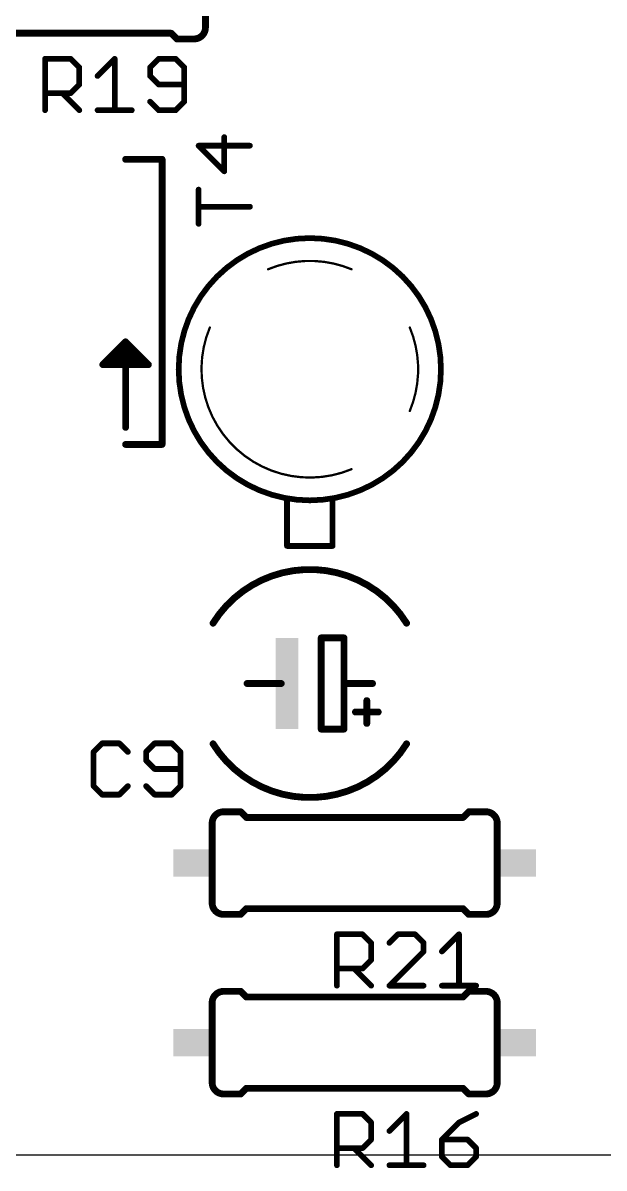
# Model space of a CAD drawing. Extents: x 0 to 70, y -10.8 to 60.8.
# Drawn here: x 44.11 to 57.05, y -0.29 to 25.21 of the extents above; entities that cross this region are included whole.
import ezdxf

# ---------------------------------------------------------------- set-up
doc = ezdxf.new("R2010")
doc.units = 0
for name, color, linetype in [('20', 7, 'CONTINUOUS'), ('21', 253, 'CONTINUOUS'), ('25', 253, 'CONTINUOUS')]:
    doc.layers.add(name, color=color, linetype=linetype)

# ---------------------------------------------------------------- blocks, each defined once
blk = doc.blocks.new('RECT')
blk.add_solid([(-0.5, -0.5), (0.5, -0.5), (-0.5, 0.5), (0.5, 0.5)])

msp = doc.modelspace()

# ---------------------------------------------------------------- linework, layer by layer
at = {"layer": '20'}
msp.add_line((0, 0), (70, 0), dxfattribs=at)
at = {"layer": '21'}
for points, const_width in [([(48.175, 26.889), (48.175, 25.111)], 0.1524), ([(42.587, 24.984), (47.413, 24.984)], 0.1524), ([(47.413, 24.984), (47.54, 24.857)], 0.1524), ([(47.921, 24.857), (47.54, 24.857)], 0.1524), ([(47.2098, 22.175), (46.397, 22.175)], 0.1524), ([(47.2098, 15.825), (47.2098, 22.175)], 0.1524), ([(46.397, 18.111), (46.27, 17.984)], 0.1524), ([(46.397, 18.111), (46.524, 17.984)], 0.1524), ([(46.397, 18.111), (46.397, 17.73)], 0.1524), ([(46.143, 17.857), (46.016, 17.73)], 0.1524), ([(46.27, 17.984), (46.143, 17.857)], 0.1524), ([(46.651, 17.857), (46.143, 17.857)], 0.1524), ([(46.524, 17.984), (46.27, 17.984)], 0.1524), ([(46.524, 17.984), (46.651, 17.857)], 0.1524), ([(46.651, 17.857), (46.778, 17.73)], 0.1524), ([(46.016, 17.73), (45.889, 17.603)], 0.1524), ([(45.889, 17.603), (46.905, 17.603)], 0.1524), ([(46.397, 17.73), (46.016, 17.73)], 0.1524), ([(46.397, 17.73), (46.397, 16.206)], 0.1524), ([(46.778, 17.73), (46.397, 17.73)], 0.1524), ([(46.905, 17.603), (46.778, 17.73)], 0.1524), ([(46.397, 15.825), (47.2098, 15.825)], 0.1524), ([(49.992, 13.563), (49.992, 14.6235)], 0.127), ([(51.008, 13.563), (51.008, 14.6235)], 0.127), ([(51.008, 13.563), (49.992, 13.563)], 0.127), ([(51.262, 11.516), (50.754, 11.516)], 0.1524), ([(50.754, 11.516), (50.754, 9.484)], 0.1524), ([(51.262, 10.5), (51.262, 11.516)], 0.1524), ([(49.865, 10.5), (49.103, 10.5)], 0.1524), ([(51.897, 10.5), (51.262, 10.5)], 0.1524), ([(51.262, 9.484), (51.262, 10.5)], 0.1524), ([(51.77, 10.119), (51.77, 9.611)], 0.1524), ([(52.024, 9.865), (51.516, 9.865)], 0.1524), ([(50.754, 9.484), (51.262, 9.484)], 0.1524), ([(48.579, 7.643), (48.96, 7.643)], 0.1524), ([(49.087, 7.516), (48.96, 7.643)], 0.1524), ([(53.913, 7.516), (54.04, 7.643)], 0.1524), ([(54.421, 7.643), (54.04, 7.643)], 0.1524), ([(48.325, 7.389), (48.325, 5.611)], 0.1524), ([(49.087, 7.516), (53.913, 7.516)], 0.1524), ([(54.675, 7.389), (54.675, 5.611)], 0.1524), ([(48.579, 5.357), (48.96, 5.357)], 0.1524), ([(49.087, 5.484), (48.96, 5.357)], 0.1524), ([(49.087, 5.484), (53.913, 5.484)], 0.1524), ([(53.913, 5.484), (54.04, 5.357)], 0.1524), ([(54.421, 5.357), (54.04, 5.357)], 0.1524), ([(48.579, 3.643), (48.96, 3.643)], 0.1524), ([(49.087, 3.516), (48.96, 3.643)], 0.1524), ([(49.087, 3.516), (53.913, 3.516)], 0.1524), ([(53.913, 3.516), (54.04, 3.643)], 0.1524), ([(54.421, 3.643), (54.04, 3.643)], 0.1524), ([(48.325, 3.389), (48.325, 1.611)], 0.1524), ([(54.675, 3.389), (54.675, 1.611)], 0.1524), ([(49.087, 1.484), (48.96, 1.357)], 0.1524), ([(49.087, 1.484), (53.913, 1.484)], 0.1524), ([(53.913, 1.484), (54.04, 1.357)], 0.1524), ([(48.579, 1.357), (48.96, 1.357)], 0.1524), ([(54.421, 1.357), (54.04, 1.357)], 0.1524)]:
    msp.add_lwpolyline(points, dxfattribs=dict(at, const_width=const_width))
for points, const_width in [([(47.4399, 25.0109, 1), (47.3861, 24.9571)], 0.0762), ([(47.413, 24.9459, 1), (47.413, 25.0221)], 0.0762), ([(47.921, 24.857, 0.4142), (48.175, 25.111)], 0.1524), ([(48.2131, 25.111, 1), (48.1369, 25.111)], 0.0762), ([(48.1369, 25.111, 1), (48.2131, 25.111)], 0.0762), ([(47.54, 24.8951, 1), (47.54, 24.8189)], 0.0762), ([(47.5131, 24.8301, 1), (47.5669, 24.8839)], 0.0762), ([(47.921, 24.8951, 1), (47.921, 24.8189)], 0.0762), ([(47.921, 24.8189, 1), (47.921, 24.8951)], 0.0762), ([(46.397, 22.2131, 1), (46.397, 22.1369)], 0.0762), ([(47.2479, 22.175, 1), (47.1717, 22.175)], 0.0762), ([(47.2098, 22.1369, 1), (47.2098, 22.2131)], 0.0762), ([(50.5, 14.579, 1), (50.5, 20.421, 1), (50.5, 14.579)], 0.127), ([(51.4289, 19.727, 0.2002), (49.5711, 19.727)], 0.0508), ([(49.5662, 19.7387, 1), (49.576, 19.7153)], 0.0254), ([(51.424, 19.7153, 1), (51.4338, 19.7387)], 0.0254), ([(48.2729, 18.429, 0.67), (51.4289, 15.273)], 0.0508), ([(48.2846, 18.4241, 1), (48.2612, 18.4339)], 0.0254), ([(52.727, 16.5711, 0.2002), (52.727, 18.4289)], 0.0508), ([(52.7387, 18.4338, 1), (52.7153, 18.424)], 0.0254), ([(46.4351, 18.111, 1), (46.3589, 18.111)], 0.0762), ([(46.4239, 18.1379, 1), (46.3701, 18.0841)], 0.0762), ([(46.4239, 18.0841, 1), (46.3701, 18.1379)], 0.0762), ([(46.143, 17.8951, 1), (46.143, 17.8189)], 0.0762), ([(46.1161, 17.8839, 1), (46.1699, 17.8301)], 0.0762), ([(46.1699, 17.8301, 1), (46.1161, 17.8839)], 0.0762), ([(46.27, 18.0221, 1), (46.27, 17.9459)], 0.0762), ([(46.2431, 18.0109, 1), (46.2969, 17.9571)], 0.0762), ([(46.2969, 17.9571, 1), (46.2431, 18.0109)], 0.0762), ([(46.5509, 18.0109, 1), (46.4971, 17.9571)], 0.0762), ([(46.4971, 17.9571, 1), (46.5509, 18.0109)], 0.0762), ([(46.524, 17.9459, 1), (46.524, 18.0221)], 0.0762), ([(46.6779, 17.8839, 1), (46.6241, 17.8301)], 0.0762), ([(46.6241, 17.8301, 1), (46.6779, 17.8839)], 0.0762), ([(46.651, 17.8189, 1), (46.651, 17.8951)], 0.0762), ([(45.889, 17.6411, 1), (45.889, 17.5649)], 0.0762), ([(45.8621, 17.6299, 1), (45.9159, 17.5761)], 0.0762), ([(46.016, 17.7681, 1), (46.016, 17.6919)], 0.0762), ([(45.9891, 17.7569, 1), (46.0429, 17.7031)], 0.0762), ([(46.0429, 17.7031, 1), (45.9891, 17.7569)], 0.0762), ([(46.4351, 17.73, 1), (46.3589, 17.73)], 0.0762), ([(46.397, 17.7681, 1), (46.397, 17.6919)], 0.0762), ([(46.3589, 17.73, 1), (46.4351, 17.73)], 0.0762), ([(46.397, 17.6919, 1), (46.397, 17.7681)], 0.0762), ([(46.8049, 17.7569, 1), (46.7511, 17.7031)], 0.0762), ([(46.7511, 17.7031, 1), (46.8049, 17.7569)], 0.0762), ([(46.778, 17.6919, 1), (46.778, 17.7681)], 0.0762), ([(46.8781, 17.5761, 1), (46.9319, 17.6299)], 0.0762), ([(46.905, 17.5649, 1), (46.905, 17.6411)], 0.0762), ([(52.7153, 16.576, 1), (52.7387, 16.5662)], 0.0254), ([(46.3589, 16.206, 1), (46.4351, 16.206)], 0.0762), ([(46.397, 15.8631, 1), (46.397, 15.7869)], 0.0762), ([(47.1717, 15.825, 1), (47.2479, 15.825)], 0.0762), ([(47.2098, 15.7869, 1), (47.2098, 15.8631)], 0.0762), ([(51.4338, 15.2613, 1), (51.424, 15.2847)], 0.0254), ([(50.0238, 14.6235, 1), (49.9603, 14.6235)], 0.0635), ([(51.0398, 14.6235, 1), (50.9763, 14.6235)], 0.0635), ([(49.992, 13.5948, 1), (49.992, 13.5312)], 0.0635), ([(49.9603, 13.563, 1), (50.0238, 13.563)], 0.0635), ([(50.9763, 13.563, 1), (51.0398, 13.563)], 0.0635), ([(51.008, 13.5312, 1), (51.008, 13.5948)], 0.0635), ([(52.6557, 11.8432, 0.5551), (48.3443, 11.8432)], 0.1524), ([(48.312, 11.8633, 1), (48.3766, 11.8231)], 0.0762), ([(52.6234, 11.8231, 1), (52.688, 11.8633)], 0.0762), ([(50.754, 11.5541, 1), (50.754, 11.4779)], 0.0762), ([(50.7921, 11.516, 1), (50.7159, 11.516)], 0.0762), ([(51.3001, 11.516, 1), (51.2239, 11.516)], 0.0762), ([(51.262, 11.4779, 1), (51.262, 11.5541)], 0.0762), ([(49.103, 10.5381, 1), (49.103, 10.4619)], 0.0762), ([(49.865, 10.4619, 1), (49.865, 10.5381)], 0.0762), ([(51.262, 10.5381, 1), (51.262, 10.4619)], 0.0762), ([(51.3001, 10.5, 1), (51.2239, 10.5)], 0.0762), ([(51.2239, 10.5, 1), (51.3001, 10.5)], 0.0762), ([(51.897, 10.4619, 1), (51.897, 10.5381)], 0.0762), ([(51.8081, 10.119, 1), (51.7319, 10.119)], 0.0762), ([(51.516, 9.9031, 1), (51.516, 9.8269)], 0.0762), ([(52.024, 9.8269, 1), (52.024, 9.9031)], 0.0762), ([(50.754, 9.5221, 1), (50.754, 9.4459)], 0.0762), ([(50.7159, 9.484, 1), (50.7921, 9.484)], 0.0762), ([(51.2239, 9.484, 1), (51.3001, 9.484)], 0.0762), ([(51.262, 9.4459, 1), (51.262, 9.5221)], 0.0762), ([(51.7319, 9.611, 1), (51.8081, 9.611)], 0.0762), ([(48.3443, 9.1568, 0.5551), (52.6557, 9.1568)], 0.1524), ([(48.3766, 9.1769, 1), (48.312, 9.1367)], 0.0762), ([(52.688, 9.1367, 1), (52.6234, 9.1769)], 0.0762), ([(48.579, 7.643, 0.4142), (48.325, 7.389)], 0.1524), ([(48.579, 7.6811, 1), (48.579, 7.6049)], 0.0762), ([(48.579, 7.6049, 1), (48.579, 7.6811)], 0.0762), ([(48.9869, 7.6699, 1), (48.9331, 7.6161)], 0.0762), ([(48.96, 7.6049, 1), (48.96, 7.6811)], 0.0762), ([(54.04, 7.6811, 1), (54.04, 7.6049)], 0.0762), ([(54.0669, 7.6161, 1), (54.0131, 7.6699)], 0.0762), ([(54.675, 7.389, 0.4142), (54.421, 7.643)], 0.1524), ([(54.421, 7.6811, 1), (54.421, 7.6049)], 0.0762), ([(54.421, 7.6049, 1), (54.421, 7.6811)], 0.0762), ([(48.3631, 7.389, 1), (48.2869, 7.389)], 0.0762), ([(48.2869, 7.389, 1), (48.3631, 7.389)], 0.0762), ([(49.087, 7.5541, 1), (49.087, 7.4779)], 0.0762), ([(49.0601, 7.4891, 1), (49.1139, 7.5429)], 0.0762), ([(53.8861, 7.5429, 1), (53.9399, 7.4891)], 0.0762), ([(53.913, 7.4779, 1), (53.913, 7.5541)], 0.0762), ([(54.7131, 7.389, 1), (54.6369, 7.389)], 0.0762), ([(54.6369, 7.389, 1), (54.7131, 7.389)], 0.0762), ([(48.325, 5.611, 0.4142), (48.579, 5.357)], 0.1524), ([(48.3631, 5.611, 1), (48.2869, 5.611)], 0.0762), ([(48.2869, 5.611, 1), (48.3631, 5.611)], 0.0762), ([(54.421, 5.357, 0.4142), (54.675, 5.611)], 0.1524), ([(54.7131, 5.611, 1), (54.6369, 5.611)], 0.0762), ([(54.6369, 5.611, 1), (54.7131, 5.611)], 0.0762), ([(48.579, 5.3951, 1), (48.579, 5.3189)], 0.0762), ([(48.579, 5.3189, 1), (48.579, 5.3951)], 0.0762), ([(48.9331, 5.3839, 1), (48.9869, 5.3301)], 0.0762), ([(48.96, 5.3189, 1), (48.96, 5.3951)], 0.0762), ([(49.087, 5.5221, 1), (49.087, 5.4459)], 0.0762), ([(49.1139, 5.4571, 1), (49.0601, 5.5109)], 0.0762), ([(53.9399, 5.5109, 1), (53.8861, 5.4571)], 0.0762), ([(53.913, 5.4459, 1), (53.913, 5.5221)], 0.0762), ([(54.04, 5.3951, 1), (54.04, 5.3189)], 0.0762), ([(54.0131, 5.3301, 1), (54.0669, 5.3839)], 0.0762), ([(54.421, 5.3951, 1), (54.421, 5.3189)], 0.0762), ([(54.421, 5.3189, 1), (54.421, 5.3951)], 0.0762), ([(48.579, 3.643, 0.4142), (48.325, 3.389)], 0.1524), ([(48.579, 3.6811, 1), (48.579, 3.6049)], 0.0762), ([(48.579, 3.6049, 1), (48.579, 3.6811)], 0.0762), ([(48.9869, 3.6699, 1), (48.9331, 3.6161)], 0.0762), ([(48.96, 3.6049, 1), (48.96, 3.6811)], 0.0762), ([(49.087, 3.5541, 1), (49.087, 3.4779)], 0.0762), ([(49.0601, 3.4891, 1), (49.1139, 3.5429)], 0.0762), ([(53.8861, 3.5429, 1), (53.9399, 3.4891)], 0.0762), ([(53.913, 3.4779, 1), (53.913, 3.5541)], 0.0762), ([(54.04, 3.6811, 1), (54.04, 3.6049)], 0.0762), ([(54.0669, 3.6161, 1), (54.0131, 3.6699)], 0.0762), ([(54.675, 3.389, 0.4142), (54.421, 3.643)], 0.1524), ([(54.421, 3.6811, 1), (54.421, 3.6049)], 0.0762), ([(54.421, 3.6049, 1), (54.421, 3.6811)], 0.0762), ([(48.3631, 3.389, 1), (48.2869, 3.389)], 0.0762), ([(48.2869, 3.389, 1), (48.3631, 3.389)], 0.0762), ([(54.7131, 3.389, 1), (54.6369, 3.389)], 0.0762), ([(54.6369, 3.389, 1), (54.7131, 3.389)], 0.0762), ([(48.325, 1.611, 0.4142), (48.579, 1.357)], 0.1524), ([(48.3631, 1.611, 1), (48.2869, 1.611)], 0.0762), ([(48.2869, 1.611, 1), (48.3631, 1.611)], 0.0762), ([(49.087, 1.5221, 1), (49.087, 1.4459)], 0.0762), ([(49.1139, 1.4571, 1), (49.0601, 1.5109)], 0.0762), ([(53.9399, 1.5109, 1), (53.8861, 1.4571)], 0.0762), ([(53.913, 1.4459, 1), (53.913, 1.5221)], 0.0762), ([(54.421, 1.357, 0.4142), (54.675, 1.611)], 0.1524), ([(54.7131, 1.611, 1), (54.6369, 1.611)], 0.0762), ([(54.6369, 1.611, 1), (54.7131, 1.611)], 0.0762), ([(48.579, 1.3951, 1), (48.579, 1.3189)], 0.0762), ([(48.579, 1.3189, 1), (48.579, 1.3951)], 0.0762), ([(48.9331, 1.3839, 1), (48.9869, 1.3301)], 0.0762), ([(48.96, 1.3189, 1), (48.96, 1.3951)], 0.0762), ([(54.04, 1.3951, 1), (54.04, 1.3189)], 0.0762), ([(54.0131, 1.3301, 1), (54.0669, 1.3839)], 0.0762), ([(54.421, 1.3951, 1), (54.421, 1.3189)], 0.0762), ([(54.421, 1.3189, 1), (54.421, 1.3951)], 0.0762)]:
    msp.add_lwpolyline(points, format="xyb", dxfattribs=dict(at, const_width=const_width))
at = {"layer": '25', "const_width": 0.0635}
for points in [[(44.6352, 24.4134, 1), (44.5716, 24.4134)], [(44.6034, 24.4452, 1), (44.6034, 24.3817)], [(45.1977, 24.4359, 1), (45.1529, 24.3909)], [(45.1753, 24.3817, 1), (45.1753, 24.4452)], [(45.3978, 24.2228, 1), (45.3342, 24.2228)], [(45.3436, 24.2003, 1), (45.3884, 24.2453)], [(46.1858, 24.4134, 1), (46.1223, 24.4134)], [(46.1765, 24.3909, 1), (46.1315, 24.4359)], [(46.9195, 24.2453, 1), (46.9645, 24.2003)], [(46.9738, 24.2228, 1), (46.9102, 24.2228)], [(47.1326, 24.4452, 1), (47.1326, 24.3817)], [(47.1551, 24.3909, 1), (47.1101, 24.4359)], [(47.5363, 24.4359, 1), (47.4915, 24.3909)], [(47.5139, 24.3817, 1), (47.5139, 24.4452)], [(47.7364, 24.2228, 1), (47.6728, 24.2228)], [(47.6822, 24.2003, 1), (47.727, 24.2453)], [(45.7502, 24.0546, 1), (45.7952, 24.0096)], [(46.9645, 24.0545, 1), (46.9195, 24.0097)], [(46.9102, 24.0321, 1), (46.9738, 24.0321)], [(45.3342, 23.8414, 1), (45.3978, 23.8414)], [(45.3884, 23.8189, 1), (45.3436, 23.8639)], [(47.1326, 23.8731, 1), (47.1326, 23.8097)], [(47.1101, 23.819, 1), (47.1551, 23.8638)], [(47.7046, 23.8097, 1), (47.7046, 23.8731)], [(44.6034, 23.6825, 1), (44.6034, 23.6191)], [(45.0072, 23.6733, 1), (44.9622, 23.6283)], [(45.1529, 23.6733, 1), (45.1977, 23.6283)], [(45.1753, 23.6191, 1), (45.1753, 23.6825)], [(46.9645, 23.4826, 1), (46.9195, 23.4376)], [(47.6728, 23.4601, 1), (47.7364, 23.4601)], [(47.727, 23.4376, 1), (47.6822, 23.4826)], [(44.5716, 23.2695, 1), (44.6352, 23.2695)], [(45.3435, 23.247, 1), (45.3885, 23.292)], [(45.7727, 23.3012, 1), (45.7727, 23.2378)], [(46.1223, 23.2695, 1), (46.1858, 23.2695)], [(46.5353, 23.2378, 1), (46.5353, 23.3012)], [(47.1326, 23.3012, 1), (47.1326, 23.2378)], [(47.1101, 23.247, 1), (47.1551, 23.292)], [(47.4915, 23.292, 1), (47.5363, 23.247)], [(47.5139, 23.2378, 1), (47.5139, 23.3012)], [(48.6264, 22.6704, 1), (48.5628, 22.6704)], [(48.0226, 22.5114, 1), (48.0226, 22.448)], [(48.045, 22.5022, 1), (48.0002, 22.4572)], [(49.1665, 22.448, 1), (49.1665, 22.5114)], [(48.5628, 21.9078, 1), (48.6264, 21.9078)], [(48.5722, 21.8853, 1), (48.617, 21.9303)], [(48.0544, 21.5011, 1), (47.9909, 21.5011)], [(48.0226, 21.1516, 1), (48.0226, 21.0881)], [(49.1665, 21.0881, 1), (49.1665, 21.1516)], [(47.9909, 20.7385, 1), (48.0544, 20.7385)], [(45.8754, 9.1992, 1), (45.8754, 9.1357)], [(45.8979, 9.1449, 1), (45.8529, 9.1899)], [(46.2791, 9.1899, 1), (46.2343, 9.1449)], [(46.2567, 9.1357, 1), (46.2567, 9.1992)], [(47.0447, 9.1992, 1), (47.0447, 9.1357)], [(47.0672, 9.1449, 1), (47.0222, 9.1899)], [(47.4484, 9.1899, 1), (47.4036, 9.1449)], [(47.426, 9.1357, 1), (47.426, 9.1992)], [(45.6623, 8.9993, 1), (45.7073, 8.9543)], [(45.7166, 8.9768, 1), (45.6531, 8.9768)], [(46.425, 8.9543, 1), (46.4698, 8.9993)], [(46.8316, 8.9993, 1), (46.8766, 8.9543)], [(46.8859, 8.9768, 1), (46.8224, 8.9768)], [(47.6485, 8.9768, 1), (47.5849, 8.9768)], [(47.5943, 8.9543, 1), (47.6391, 8.9993)], [(46.8766, 8.8085, 1), (46.8316, 8.7637)], [(46.8224, 8.7861, 1), (46.8859, 8.7861)], [(47.0447, 8.6272, 1), (47.0447, 8.5636)], [(47.0222, 8.573, 1), (47.0672, 8.6178)], [(47.6167, 8.5636, 1), (47.6167, 8.6272)], [(45.7073, 8.2366, 1), (45.6623, 8.1916)], [(45.6531, 8.2141, 1), (45.7166, 8.2141)], [(46.4698, 8.1916, 1), (46.425, 8.2366)], [(46.8766, 8.2366, 1), (46.8316, 8.1916)], [(47.5849, 8.2141, 1), (47.6485, 8.2141)], [(47.6391, 8.1916, 1), (47.5943, 8.2366)], [(45.8754, 8.0553, 1), (45.8754, 7.9918)], [(45.8529, 8.001, 1), (45.8979, 8.046)], [(46.2343, 8.046, 1), (46.2791, 8.001)], [(46.2567, 7.9918, 1), (46.2567, 8.0553)], [(47.0447, 8.0553, 1), (47.0447, 7.9918)], [(47.0222, 8.001, 1), (47.0672, 8.046)], [(47.4036, 8.046, 1), (47.4484, 8.001)], [(47.426, 7.9918, 1), (47.426, 8.0553)], [(51.1352, 4.9134, 1), (51.0716, 4.9134)], [(51.1034, 4.9451, 1), (51.1034, 4.8817)], [(51.6977, 4.9359, 1), (51.6529, 4.8909)], [(51.6753, 4.8817, 1), (51.6753, 4.9451)], [(52.4633, 4.9451, 1), (52.4633, 4.8817)], [(52.4858, 4.8909, 1), (52.4408, 4.9359)], [(52.867, 4.9359, 1), (52.8222, 4.8909)], [(52.8446, 4.8817, 1), (52.8446, 4.9451)], [(53.8551, 4.9134, 1), (53.7916, 4.9134)], [(53.8458, 4.8909, 1), (53.8008, 4.9359)], [(51.8978, 4.7228, 1), (51.8342, 4.7228)], [(51.8436, 4.7003, 1), (51.8884, 4.7453)], [(52.2502, 4.7453, 1), (52.2952, 4.7003)], [(53.0671, 4.7228, 1), (53.0035, 4.7228)], [(53.0578, 4.5096, 1), (53.0128, 4.5546)], [(53.0129, 4.7003, 1), (53.0577, 4.7453)], [(51.8342, 4.3414, 1), (51.8978, 4.3414)], [(51.8884, 4.3189, 1), (51.8436, 4.3639)], [(53.0035, 4.5321, 1), (53.0671, 4.5321)], [(53.4195, 4.5546, 1), (53.4645, 4.5096)], [(51.1034, 4.1825, 1), (51.1034, 4.1191)], [(51.5072, 4.1733, 1), (51.4622, 4.1283)], [(51.6529, 4.1733, 1), (51.6977, 4.1283)], [(51.6753, 4.1191, 1), (51.6753, 4.1825)], [(52.2727, 3.8013, 1), (52.2727, 3.7378)], [(53.0353, 3.7378, 1), (53.0353, 3.8013)], [(53.442, 3.8013, 1), (53.442, 3.7378)], [(54.2046, 3.7378, 1), (54.2046, 3.8013)], [(51.0716, 3.7695, 1), (51.1352, 3.7695)], [(51.8435, 3.747, 1), (51.8885, 3.792)], [(52.2502, 3.792, 1), (52.2952, 3.747)], [(53.7916, 3.7695, 1), (53.8551, 3.7695)], [(51.1352, 0.9134, 1), (51.0716, 0.9134)], [(51.1034, 0.9451, 1), (51.1034, 0.8817)], [(51.6977, 0.9359, 1), (51.6529, 0.8909)], [(51.6753, 0.8817, 1), (51.6753, 0.9451)], [(51.8978, 0.7228, 1), (51.8342, 0.7228)], [(51.8436, 0.7003, 1), (51.8884, 0.7453)], [(52.6858, 0.9134, 1), (52.6223, 0.9134)], [(52.6765, 0.8909, 1), (52.6315, 0.9359)], [(53.8091, 0.7512, 1), (53.8375, 0.6944)], [(53.8458, 0.7004, 1), (53.8008, 0.7452)], [(54.2188, 0.885, 1), (54.1904, 0.9418)], [(52.2502, 0.5546, 1), (52.2952, 0.5096)], [(51.8342, 0.3414, 1), (51.8978, 0.3414)], [(51.8884, 0.3189, 1), (51.8436, 0.3639)], [(53.4738, 0.3414, 1), (53.4102, 0.3414)], [(53.442, 0.3732, 1), (53.442, 0.3097)], [(53.4195, 0.3638, 1), (53.4645, 0.319)], [(54.0363, 0.3639, 1), (53.9915, 0.3189)], [(54.0139, 0.3097, 1), (54.0139, 0.3732)], [(51.1034, 0.1826, 1), (51.1034, 0.1191)], [(51.5072, 0.1733, 1), (51.4622, 0.1283)], [(51.6529, 0.1733, 1), (51.6977, 0.1283)], [(51.6753, 0.1191, 1), (51.6753, 0.1826)], [(53.4645, -0.0174, 1), (53.4195, -0.0624)], [(54.2364, 0.1508, 1), (54.1728, 0.1508)], [(54.1822, 0.1283, 1), (54.227, 0.1733)], [(54.227, -0.0624, 1), (54.1822, -0.0174)], [(51.0716, -0.2305, 1), (51.1352, -0.2305)], [(51.8435, -0.253, 1), (51.8885, -0.208)], [(52.2727, -0.1988, 1), (52.2727, -0.2622)], [(52.6223, -0.2305, 1), (52.6858, -0.2305)], [(53.0353, -0.2622, 1), (53.0353, -0.1988)], [(53.4102, -0.0399, 1), (53.4738, -0.0399)], [(53.6326, -0.1988, 1), (53.6326, -0.2622)], [(53.6101, -0.253, 1), (53.6551, -0.208)], [(53.9915, -0.208, 1), (54.0363, -0.253)], [(54.0139, -0.2622, 1), (54.0139, -0.1988)], [(54.1728, -0.0399, 1), (54.2364, -0.0399)]]:
    msp.add_lwpolyline(points, format="xyb", dxfattribs=at)
at = {"layer": '25', "const_width": 0.127}
for points in [[(44.6034, 23.2695), (44.6034, 24.4134)], [(44.6034, 24.4134), (45.1753, 24.4134)], [(45.1753, 24.4134), (45.366, 24.2228)], [(45.366, 24.2228), (45.366, 23.8414)], [(45.7727, 24.0321), (46.154, 24.4134)], [(46.154, 24.4134), (46.154, 23.2695)], [(47.1326, 24.4134), (46.942, 24.2228)], [(46.942, 24.2228), (46.942, 24.0321)], [(47.5139, 24.4134), (47.1326, 24.4134)], [(47.7046, 24.2228), (47.5139, 24.4134)], [(47.7046, 23.4601), (47.7046, 24.2228)], [(46.942, 24.0321), (47.1326, 23.8414)], [(45.366, 23.8414), (45.1753, 23.6508)], [(47.1326, 23.8414), (47.7046, 23.8414)], [(45.1753, 23.6508), (44.6034, 23.6508)], [(44.9847, 23.6508), (45.366, 23.2695)], [(46.942, 23.4601), (47.1326, 23.2695)], [(47.5139, 23.2695), (47.7046, 23.4601)], [(45.7727, 23.2695), (46.5353, 23.2695)], [(47.1326, 23.2695), (47.5139, 23.2695)], [(48.5946, 21.9078), (48.5946, 22.6704)], [(49.1665, 22.4797), (48.0226, 22.4797)], [(48.0226, 22.4797), (48.5946, 21.9078)], [(48.0226, 20.7385), (48.0226, 21.5011)], [(49.1665, 21.1198), (48.0226, 21.1198)], [(45.8754, 9.1674), (45.6848, 8.9768)], [(46.2567, 9.1674), (45.8754, 9.1674)], [(46.4474, 8.9768), (46.2567, 9.1674)], [(47.0447, 9.1674), (46.8541, 8.9768)], [(47.426, 9.1674), (47.0447, 9.1674)], [(47.6167, 8.9768), (47.426, 9.1674)], [(45.6848, 8.9768), (45.6848, 8.2141)], [(46.8541, 8.9768), (46.8541, 8.7861)], [(47.6167, 8.2141), (47.6167, 8.9768)], [(46.8541, 8.7861), (47.0447, 8.5954)], [(47.0447, 8.5954), (47.6167, 8.5954)], [(45.6848, 8.2141), (45.8754, 8.0235)], [(46.2567, 8.0235), (46.4474, 8.2141)], [(46.8541, 8.2141), (47.0447, 8.0235)], [(47.426, 8.0235), (47.6167, 8.2141)], [(45.8754, 8.0235), (46.2567, 8.0235)], [(47.0447, 8.0235), (47.426, 8.0235)], [(51.1034, 3.7695), (51.1034, 4.9134)], [(51.1034, 4.9134), (51.6753, 4.9134)], [(51.6753, 4.9134), (51.866, 4.7228)], [(52.4633, 4.9134), (52.2727, 4.7228)], [(52.8446, 4.9134), (52.4633, 4.9134)], [(53.0353, 4.7228), (52.8446, 4.9134)], [(53.442, 4.5321), (53.8233, 4.9134)], [(53.8233, 4.9134), (53.8233, 3.7695)], [(51.866, 4.7228), (51.866, 4.3414)], [(52.2727, 3.7695), (53.0353, 4.5321)], [(53.0353, 4.5321), (53.0353, 4.7228)], [(51.866, 4.3414), (51.6753, 4.1508)], [(51.6753, 4.1508), (51.1034, 4.1508)], [(51.4847, 4.1508), (51.866, 3.7695)], [(53.0353, 3.7695), (52.2727, 3.7695)], [(53.442, 3.7695), (54.2046, 3.7695)], [(51.1034, -0.2305), (51.1034, 0.9134)], [(51.1034, 0.9134), (51.6753, 0.9134)], [(51.6753, 0.9134), (51.866, 0.7228)], [(51.866, 0.7228), (51.866, 0.3414)], [(52.2727, 0.5321), (52.654, 0.9134)], [(52.654, 0.9134), (52.654, -0.2305)], [(53.8233, 0.7228), (53.442, 0.3414)], [(54.2046, 0.9134), (53.8233, 0.7228)], [(51.866, 0.3414), (51.6753, 0.1508)], [(53.442, 0.3414), (53.442, -0.0399)], [(54.0139, 0.3414), (53.442, 0.3414)], [(54.2046, 0.1508), (54.0139, 0.3414)], [(51.6753, 0.1508), (51.1034, 0.1508)], [(51.4847, 0.1508), (51.866, -0.2305)], [(53.442, -0.0399), (53.6326, -0.2305)], [(54.0139, -0.2305), (54.2046, -0.0399)], [(54.2046, -0.0399), (54.2046, 0.1508)], [(52.2727, -0.2305), (53.0353, -0.2305)], [(53.6326, -0.2305), (54.0139, -0.2305)]]:
    msp.add_lwpolyline(points, dxfattribs=at)

# ---------------------------------------------------------------- block references
at = {"layer": '21', "rotation": 180}
for p, xscale, yscale in [((49.992, 10.5), 0.508, 2.032), ((47.8932, 6.5), 0.8636, 0.6096), ((55.1068, 6.5), 0.8636, 0.6096), ((47.8932, 2.5), 0.8636, 0.6096), ((55.1068, 2.5), 0.8636, 0.6096)]:
    msp.add_blockref('RECT', p, dxfattribs=dict(at, xscale=xscale, yscale=yscale))

doc.saveas('drawing.dxf')
